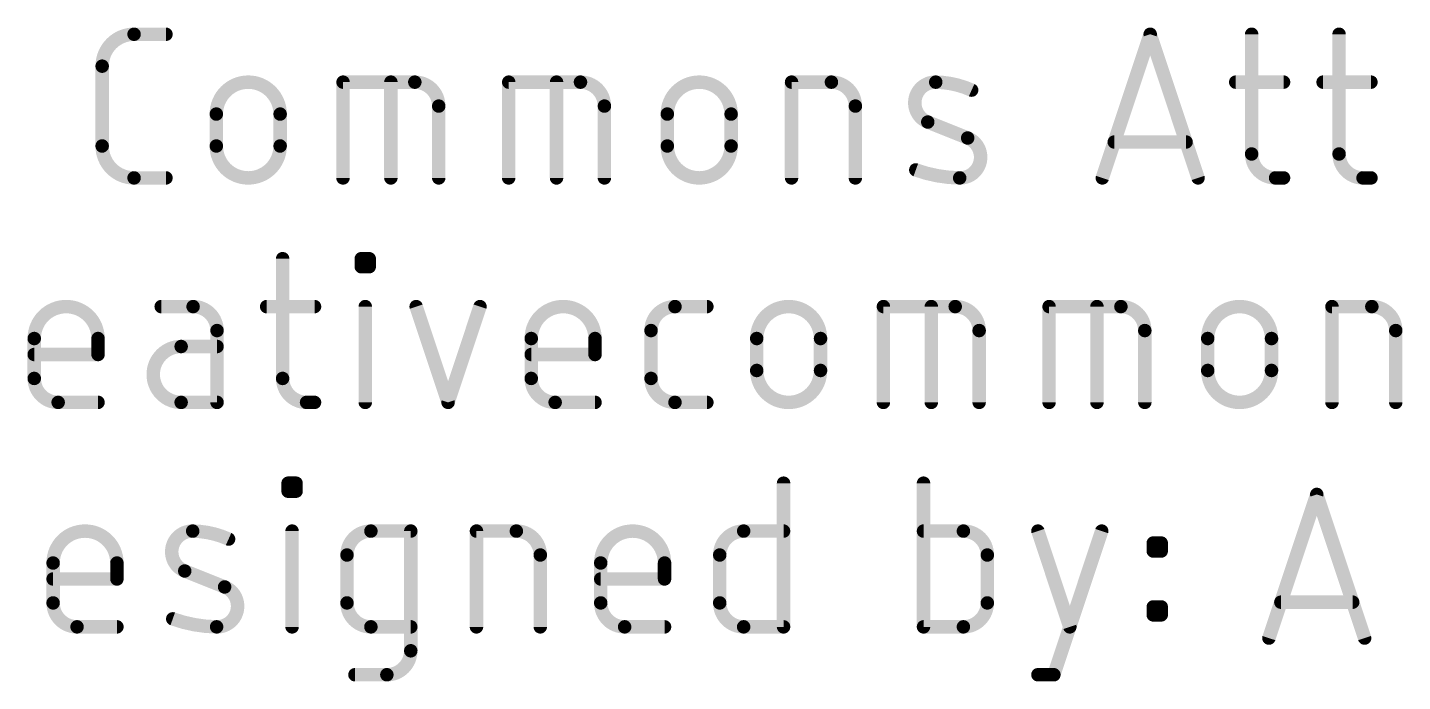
# Model space of a CAD drawing. Extents: x -33 to 53.6, y -19.6 to 58.5.
# Drawn here: x 0.12 to 15.69, y -19.59 to -12.19 of the extents above; entities that cross this region are included whole.
import ezdxf

# ---------------------------------------------------------------- set-up
doc = ezdxf.new("R2010")
doc.units = 0
doc.layers.add('51', color=53, linetype='CONTINUOUS')

msp = doc.modelspace()

# ---------------------------------------------------------------- linework, layer by layer
at = {"layer": '51'}
for points, const_width in [([(1.3241, -12.2682, 0.4142), (0.9628, -12.6294)], 0.1524), ([(1.3241, -12.2301, 1), (1.3241, -12.3063)], 0.0762), ([(1.3241, -12.3063, 1), (1.3241, -12.2301)], 0.0762), ([(1.6853, -12.3063, 1), (1.6853, -12.2301)], 0.0762), ([(12.8653, -12.2562, 1), (12.793, -12.2802)], 0.0762), ([(12.8653, -12.2802, 1), (12.793, -12.2562)], 0.0762), ([(14.0158, -12.2682, 1), (13.9396, -12.2682)], 0.0762), ([(15.0058, -12.2682, 1), (14.9296, -12.2682)], 0.0762), ([(1.0009, -12.6294, 1), (0.9247, -12.6294)], 0.0762), ([(0.9247, -12.6294, 1), (1.0009, -12.6294)], 0.0762), ([(2.978, -13.1713, 1), (2.2555, -13.1713)], 0.1524), ([(3.7282, -12.8101, 1), (3.652, -12.8101)], 0.0762), ([(3.6901, -12.772, 1), (3.6901, -12.8482)], 0.0762), ([(4.27, -12.8101, 1), (4.1938, -12.8101)], 0.0762), ([(4.7738, -13.081, 0.4142), (4.5029, -12.8101)], 0.1524), ([(4.5029, -12.772, 1), (4.5029, -12.8482)], 0.0762), ([(4.5029, -12.8482, 1), (4.5029, -12.772)], 0.0762), ([(5.6039, -12.8101, 1), (5.5277, -12.8101)], 0.0762), ([(5.5658, -12.772, 1), (5.5658, -12.8482)], 0.0762), ([(6.1458, -12.8101, 1), (6.0696, -12.8101)], 0.0762), ([(6.6496, -13.081, 0.4142), (6.3786, -12.8101)], 0.1524), ([(6.3786, -12.772, 1), (6.3786, -12.8482)], 0.0762), ([(6.3786, -12.8482, 1), (6.3786, -12.772)], 0.0762), ([(8.0842, -13.1713, 1), (7.3617, -13.1713)], 0.1524), ([(8.8066, -12.8101, 1), (8.7304, -12.8101)], 0.0762), ([(8.7685, -12.772, 1), (8.7685, -12.8482)], 0.0762), ([(9.491, -13.081, 0.4142), (9.22, -12.8101)], 0.1524), ([(9.22, -12.772, 1), (9.22, -12.8482)], 0.0762), ([(9.22, -12.8482, 1), (9.22, -12.772)], 0.0762), ([(10.4011, -12.8101, 0.8318), (10.3108, -13.2616)], 0.1524), ([(10.4016, -12.772, 1), (10.4005, -12.8482)], 0.0762), ([(10.8075, -12.9004, 0.1026), (10.4011, -12.8101)], 0.1524), ([(10.4005, -12.8482, 1), (10.4016, -12.772)], 0.0762), ([(13.7971, -12.772, 1), (13.7971, -12.8482)], 0.0762), ([(14.3389, -12.8482, 1), (14.3389, -12.772)], 0.0762), ([(14.787, -12.772, 1), (14.787, -12.8482)], 0.0762), ([(15.3289, -12.8482, 1), (15.3289, -12.772)], 0.0762), ([(10.7918, -12.9351, 1), (10.8231, -12.8656)], 0.0762), ([(4.8119, -13.081, 1), (4.7357, -13.081)], 0.0762), ([(4.7357, -13.081, 1), (4.8119, -13.081)], 0.0762), ([(6.6877, -13.081, 1), (6.6115, -13.081)], 0.0762), ([(6.6115, -13.081, 1), (6.6877, -13.081)], 0.0762), ([(9.5291, -13.081, 1), (9.4529, -13.081)], 0.0762), ([(9.4529, -13.081, 1), (9.5291, -13.081)], 0.0762), ([(2.2936, -13.1713, 1), (2.2174, -13.1713)], 0.0762), ([(2.2174, -13.1713, 1), (2.2936, -13.1713)], 0.0762), ([(3.0161, -13.1713, 1), (2.9399, -13.1713)], 0.0762), ([(2.9399, -13.1713, 1), (3.0161, -13.1713)], 0.0762), ([(7.3998, -13.1713, 1), (7.3236, -13.1713)], 0.0762), ([(7.3236, -13.1713, 1), (7.3998, -13.1713)], 0.0762), ([(8.1223, -13.1713, 1), (8.0461, -13.1713)], 0.0762), ([(8.0461, -13.1713, 1), (8.1223, -13.1713)], 0.0762), ([(10.3249, -13.2263, 1), (10.2966, -13.297)], 0.0762), ([(10.2966, -13.297, 1), (10.3249, -13.2262)], 0.0762), ([(10.672, -13.8938, 0.8318), (10.7623, -13.4422)], 0.1524), ([(10.7765, -13.4069, 1), (10.7482, -13.4776)], 0.0762), ([(10.7482, -13.4776, 1), (10.7765, -13.4069)], 0.0762), ([(0.9628, -13.5326, 0.4142), (1.3241, -13.8938)], 0.1524), ([(1.0009, -13.5326, 1), (0.9247, -13.5326)], 0.0762), ([(0.9247, -13.5326, 1), (1.0009, -13.5326)], 0.0762), ([(2.2555, -13.5326, 1), (2.978, -13.5326)], 0.1524), ([(2.2936, -13.5326, 1), (2.2174, -13.5326)], 0.0762), ([(2.2174, -13.5326, 1), (2.2936, -13.5326)], 0.0762), ([(3.0161, -13.5326, 1), (2.9399, -13.5326)], 0.0762), ([(2.9399, -13.5326, 1), (3.0161, -13.5326)], 0.0762), ([(7.3617, -13.5326, 1), (8.0842, -13.5326)], 0.1524), ([(7.3998, -13.5326, 1), (7.3236, -13.5326)], 0.0762), ([(7.3236, -13.5326, 1), (7.3998, -13.5326)], 0.0762), ([(8.1223, -13.5326, 1), (8.0461, -13.5326)], 0.0762), ([(8.0461, -13.5326, 1), (8.1223, -13.5326)], 0.0762), ([(12.4227, -13.4493, 1), (12.4227, -13.5255)], 0.0762), ([(13.2355, -13.5255, 1), (13.2355, -13.4493)], 0.0762), ([(13.9777, -13.6229, 0.4142), (14.2486, -13.8938)], 0.1524), ([(14.0158, -13.6229, 1), (13.9396, -13.6229)], 0.0762), ([(13.9396, -13.6229, 1), (14.0158, -13.6229)], 0.0762), ([(14.9677, -13.6229, 0.4142), (15.2386, -13.8938)], 0.1524), ([(15.0058, -13.6229, 1), (14.9296, -13.6229)], 0.0762), ([(14.9296, -13.6229, 1), (15.0058, -13.6229)], 0.0762), ([(1.3241, -13.8557, 1), (1.3241, -13.9319)], 0.0762), ([(1.3241, -13.9319, 1), (1.3241, -13.8557)], 0.0762), ([(1.6853, -13.9319, 1), (1.6853, -13.8557)], 0.0762), ([(10.1882, -13.7676, 1), (10.1624, -13.8393)], 0.0762), ([(10.1753, -13.8035, 0.083), (10.672, -13.8938)], 0.1524), ([(10.6725, -13.8557, 1), (10.6715, -13.9319)], 0.0762), ([(10.6715, -13.9319, 1), (10.6725, -13.8557)], 0.0762), ([(12.2511, -13.8818, 1), (12.3234, -13.9058)], 0.0762), ([(13.3348, -13.9058, 1), (13.4071, -13.8818)], 0.0762), ([(14.2486, -13.8557, 1), (14.2486, -13.9319)], 0.0762), ([(14.2486, -13.9319, 1), (14.2486, -13.8557)], 0.0762), ([(14.3389, -13.9319, 1), (14.3389, -13.8557)], 0.0762), ([(15.2386, -13.8557, 1), (15.2386, -13.9319)], 0.0762), ([(15.2386, -13.9319, 1), (15.2386, -13.8557)], 0.0762), ([(15.3289, -13.9319, 1), (15.3289, -13.8557)], 0.0762), ([(3.652, -13.8938, 1), (3.7282, -13.8938)], 0.0762), ([(4.1938, -13.8938, 1), (4.27, -13.8938)], 0.0762), ([(4.7357, -13.8938, 1), (4.8119, -13.8938)], 0.0762), ([(5.5277, -13.8938, 1), (5.6039, -13.8938)], 0.0762), ([(6.0696, -13.8938, 1), (6.1458, -13.8938)], 0.0762), ([(6.6115, -13.8938, 1), (6.6877, -13.8938)], 0.0762), ([(8.7304, -13.8938, 1), (8.8066, -13.8938)], 0.0762), ([(9.4529, -13.8938, 1), (9.5291, -13.8938)], 0.0762), ([(3.0443, -14.8082, 1), (2.9681, -14.8082)], 0.0762), ([(3.9347, -14.8082, 1), (3.8585, -14.8082)], 0.0762), ([(3.8966, -14.7701, 1), (3.8966, -14.8463)], 0.0762), ([(4.025, -14.8082, 1), (3.9488, -14.8082)], 0.0762), ([(3.9869, -14.8463, 1), (3.9869, -14.7701)], 0.0762), ([(3.8966, -14.8604, 1), (3.8966, -14.9366)], 0.0762), ([(3.8585, -14.8985, 1), (3.9347, -14.8985)], 0.0762), ([(3.9488, -14.8985, 1), (4.025, -14.8985)], 0.0762), ([(3.9869, -14.9366, 1), (3.9869, -14.8604)], 0.0762), ([(0.9163, -15.7113, 1), (0.1938, -15.7113)], 0.1524), ([(1.6315, -15.312, 1), (1.6315, -15.3882)], 0.0762), ([(2.2637, -15.621, 0.4142), (1.9927, -15.3501)], 0.1524), ([(1.9927, -15.312, 1), (1.9927, -15.3882)], 0.0762), ([(1.9927, -15.3882, 1), (1.9927, -15.312)], 0.0762), ([(2.8256, -15.312, 1), (2.8256, -15.3882)], 0.0762), ([(3.3674, -15.3882, 1), (3.3674, -15.312)], 0.0762), ([(3.9799, -15.3501, 1), (3.9037, -15.3501)], 0.0762), ([(4.5546, -15.338, 1), (4.4823, -15.3621)], 0.0762), ([(5.277, -15.3621, 1), (5.2048, -15.338)], 0.0762), ([(6.5435, -15.7113, 1), (5.821, -15.7113)], 0.1524), ([(7.4484, -15.3501, 0.4142), (7.1775, -15.621)], 0.1524), ([(7.4484, -15.312, 1), (7.4484, -15.3882)], 0.0762), ([(7.4484, -15.3882, 1), (7.4484, -15.312)], 0.0762), ([(7.8097, -15.3882, 1), (7.8097, -15.312)], 0.0762), ([(9.0966, -15.7113, 1), (8.3741, -15.7113)], 0.1524), ([(9.8468, -15.3501, 1), (9.7706, -15.3501)], 0.0762), ([(9.8087, -15.312, 1), (9.8087, -15.3882)], 0.0762), ([(10.3887, -15.3501, 1), (10.3125, -15.3501)], 0.0762), ([(10.8925, -15.621, 0.4142), (10.6215, -15.3501)], 0.1524), ([(10.6215, -15.312, 1), (10.6215, -15.3882)], 0.0762), ([(10.6215, -15.3882, 1), (10.6215, -15.312)], 0.0762), ([(11.7226, -15.3501, 1), (11.6464, -15.3501)], 0.0762), ([(11.6845, -15.312, 1), (11.6845, -15.3882)], 0.0762), ([(12.2644, -15.3501, 1), (12.1882, -15.3501)], 0.0762), ([(12.7682, -15.621, 0.4142), (12.4973, -15.3501)], 0.1524), ([(12.4973, -15.312, 1), (12.4973, -15.3882)], 0.0762), ([(12.4973, -15.3882, 1), (12.4973, -15.312)], 0.0762), ([(14.2028, -15.7113, 1), (13.4803, -15.7113)], 0.1524), ([(14.9252, -15.3501, 1), (14.849, -15.3501)], 0.0762), ([(14.8871, -15.312, 1), (14.8871, -15.3882)], 0.0762), ([(15.6096, -15.621, 0.4142), (15.3387, -15.3501)], 0.1524), ([(15.3387, -15.312, 1), (15.3387, -15.3882)], 0.0762), ([(15.3387, -15.3882, 1), (15.3387, -15.312)], 0.0762), ([(2.3018, -15.621, 1), (2.2256, -15.621)], 0.0762), ([(7.2156, -15.621, 1), (7.1394, -15.621)], 0.0762), ([(10.9306, -15.621, 1), (10.8544, -15.621)], 0.0762), ([(12.8063, -15.621, 1), (12.7301, -15.621)], 0.0762), ([(15.6477, -15.621, 1), (15.5715, -15.621)], 0.0762), ([(0.2319, -15.7113, 1), (0.1557, -15.7113)], 0.0762), ([(0.1557, -15.7113, 1), (0.2319, -15.7113)], 0.0762), ([(0.9544, -15.7113, 1), (0.8782, -15.7113)], 0.0762), ([(0.8782, -15.7113, 1), (0.9544, -15.7113)], 0.0762), ([(2.2256, -15.621, 1), (2.3018, -15.621)], 0.0762), ([(5.8591, -15.7113, 1), (5.7829, -15.7113)], 0.0762), ([(5.7829, -15.7113, 1), (5.8591, -15.7113)], 0.0762), ([(6.5816, -15.7113, 1), (6.5054, -15.7113)], 0.0762), ([(6.5054, -15.7113, 1), (6.5816, -15.7113)], 0.0762), ([(7.1394, -15.621, 1), (7.2156, -15.621)], 0.0762), ([(8.4122, -15.7113, 1), (8.336, -15.7113)], 0.0762), ([(8.336, -15.7113, 1), (8.4122, -15.7113)], 0.0762), ([(9.1347, -15.7113, 1), (9.0585, -15.7113)], 0.0762), ([(9.0585, -15.7113, 1), (9.1347, -15.7113)], 0.0762), ([(10.8544, -15.621, 1), (10.9306, -15.621)], 0.0762), ([(12.7301, -15.621, 1), (12.8063, -15.621)], 0.0762), ([(13.5184, -15.7113, 1), (13.4422, -15.7113)], 0.0762), ([(13.4422, -15.7113, 1), (13.5184, -15.7113)], 0.0762), ([(14.2409, -15.7113, 1), (14.1647, -15.7113)], 0.0762), ([(14.1647, -15.7113, 1), (14.2409, -15.7113)], 0.0762), ([(15.5715, -15.621, 1), (15.6477, -15.621)], 0.0762), ([(0.1938, -15.8538, 1), (0.1938, -15.93)], 0.0762), ([(0.8782, -15.8919, 1), (0.9544, -15.8919)], 0.0762), ([(0.9163, -15.93, 1), (0.9163, -15.8538)], 0.0762), ([(1.8573, -15.8016, 1), (1.8573, -16.4338)], 0.1524), ([(1.8573, -15.7635, 1), (1.8573, -15.8397)], 0.0762), ([(1.8573, -15.8397, 1), (1.8573, -15.7635)], 0.0762), ([(2.2637, -15.8397, 1), (2.2637, -15.7635)], 0.0762), ([(5.821, -15.8538, 1), (5.821, -15.93)], 0.0762), ([(6.5054, -15.8919, 1), (6.5816, -15.8919)], 0.0762), ([(6.5435, -15.93, 1), (6.5435, -15.8538)], 0.0762), ([(8.3741, -16.0726, 1), (9.0966, -16.0726)], 0.1524), ([(8.4122, -16.0726, 1), (8.336, -16.0726)], 0.0762), ([(8.336, -16.0726, 1), (8.4122, -16.0726)], 0.0762), ([(9.1347, -16.0726, 1), (9.0585, -16.0726)], 0.0762), ([(9.0585, -16.0726, 1), (9.1347, -16.0726)], 0.0762), ([(13.4803, -16.0726, 1), (14.2028, -16.0726)], 0.1524), ([(13.5184, -16.0726, 1), (13.4422, -16.0726)], 0.0762), ([(13.4422, -16.0726, 1), (13.5184, -16.0726)], 0.0762), ([(14.2409, -16.0726, 1), (14.1647, -16.0726)], 0.0762), ([(14.1647, -16.0726, 1), (14.2409, -16.0726)], 0.0762), ([(0.1938, -16.1629, 0.4142), (0.4647, -16.4338)], 0.1524), ([(0.2319, -16.1629, 1), (0.1557, -16.1629)], 0.0762), ([(0.1557, -16.1629, 1), (0.2319, -16.1629)], 0.0762), ([(3.0062, -16.1629, 0.4142), (3.2771, -16.4338)], 0.1524), ([(3.0443, -16.1629, 1), (2.9681, -16.1629)], 0.0762), ([(2.9681, -16.1629, 1), (3.0443, -16.1629)], 0.0762), ([(5.821, -16.1629, 0.4142), (6.0919, -16.4338)], 0.1524), ([(5.8591, -16.1629, 1), (5.7829, -16.1629)], 0.0762), ([(5.7829, -16.1629, 1), (5.8591, -16.1629)], 0.0762), ([(7.1775, -16.1629, 0.4142), (7.4484, -16.4338)], 0.1524), ([(7.2156, -16.1629, 1), (7.1394, -16.1629)], 0.0762), ([(7.1394, -16.1629, 1), (7.2156, -16.1629)], 0.0762), ([(0.4647, -16.3957, 1), (0.4647, -16.4719)], 0.0762), ([(0.4647, -16.4719, 1), (0.4647, -16.3957)], 0.0762), ([(0.9163, -16.4719, 1), (0.9163, -16.3957)], 0.0762), ([(1.8573, -16.3957, 1), (1.8573, -16.4719)], 0.0762), ([(1.8573, -16.4719, 1), (1.8573, -16.3957)], 0.0762), ([(2.2256, -16.4338, 1), (2.3018, -16.4338)], 0.0762), ([(2.2637, -16.4719, 1), (2.2637, -16.3957)], 0.0762), ([(3.2771, -16.3957, 1), (3.2771, -16.4719)], 0.0762), ([(3.2771, -16.4719, 1), (3.2771, -16.3957)], 0.0762), ([(3.3674, -16.4719, 1), (3.3674, -16.3957)], 0.0762), ([(3.9037, -16.4338, 1), (3.9799, -16.4338)], 0.0762), ([(4.8435, -16.4218, 1), (4.9158, -16.4458)], 0.0762), ([(4.8435, -16.4458, 1), (4.9158, -16.4218)], 0.0762), ([(6.0919, -16.3957, 1), (6.0919, -16.4719)], 0.0762), ([(6.0919, -16.4719, 1), (6.0919, -16.3957)], 0.0762), ([(6.5435, -16.4719, 1), (6.5435, -16.3957)], 0.0762), ([(7.4484, -16.3957, 1), (7.4484, -16.4719)], 0.0762), ([(7.4484, -16.4719, 1), (7.4484, -16.3957)], 0.0762), ([(7.8097, -16.4719, 1), (7.8097, -16.3957)], 0.0762), ([(9.7706, -16.4338, 1), (9.8468, -16.4338)], 0.0762), ([(10.3125, -16.4338, 1), (10.3887, -16.4338)], 0.0762), ([(10.8544, -16.4338, 1), (10.9306, -16.4338)], 0.0762), ([(11.6464, -16.4338, 1), (11.7226, -16.4338)], 0.0762), ([(12.1882, -16.4338, 1), (12.2644, -16.4338)], 0.0762), ([(12.7301, -16.4338, 1), (12.8063, -16.4338)], 0.0762), ([(14.849, -16.4338, 1), (14.9252, -16.4338)], 0.0762), ([(15.5715, -16.4338, 1), (15.6477, -16.4338)], 0.0762), ([(3.1064, -17.3482, 1), (3.0302, -17.3482)], 0.0762), ([(3.0683, -17.3101, 1), (3.0683, -17.3863)], 0.0762), ([(3.1967, -17.3482, 1), (3.1205, -17.3482)], 0.0762), ([(3.1586, -17.3863, 1), (3.1586, -17.3101)], 0.0762), ([(8.7159, -17.3482, 1), (8.6397, -17.3482)], 0.0762), ([(10.3006, -17.3482, 1), (10.2244, -17.3482)], 0.0762), ([(3.0683, -17.4004, 1), (3.0683, -17.4766)], 0.0762), ([(3.0302, -17.4385, 1), (3.1064, -17.4385)], 0.0762), ([(3.1205, -17.4385, 1), (3.1967, -17.4385)], 0.0762), ([(3.1586, -17.4766, 1), (3.1586, -17.4004)], 0.0762), ([(14.7512, -17.4632, 1), (14.6789, -17.4872)], 0.0762), ([(14.7512, -17.4872, 1), (14.6789, -17.4632)], 0.0762), ([(1.13, -18.2513, 1), (0.4075, -18.2513)], 0.1524), ([(1.988, -17.8901, 0.8318), (1.8977, -18.3416)], 0.1524), ([(2.3944, -17.9804, 0.1026), (1.988, -17.8901)], 0.1524), ([(1.9886, -17.852, 1), (1.9875, -17.9282)], 0.0762), ([(1.9875, -17.9282, 1), (1.9886, -17.852)], 0.0762), ([(3.1516, -17.8901, 1), (3.0754, -17.8901)], 0.0762), ([(4.0058, -17.8901, 0.4142), (3.7349, -18.161)], 0.1524), ([(4.0058, -17.852, 1), (4.0058, -17.9282)], 0.0762), ([(4.0058, -17.9282, 1), (4.0058, -17.852)], 0.0762), ([(4.4954, -17.8901, 1), (4.4192, -17.8901)], 0.0762), ([(4.4573, -17.9282, 1), (4.4573, -17.852)], 0.0762), ([(5.2392, -17.8901, 1), (5.163, -17.8901)], 0.0762), ([(5.2011, -17.852, 1), (5.2011, -17.9282)], 0.0762), ([(5.9236, -18.161, 0.4142), (5.6527, -17.8901)], 0.1524), ([(5.6527, -17.852, 1), (5.6527, -17.9282)], 0.0762), ([(5.6527, -17.9282, 1), (5.6527, -17.852)], 0.0762), ([(7.3304, -18.2513, 1), (6.6079, -18.2513)], 0.1524), ([(8.2262, -17.8901, 0.4142), (7.9553, -18.161)], 0.1524), ([(8.2262, -17.852, 1), (8.2262, -17.9282)], 0.0762), ([(8.2262, -17.9282, 1), (8.2262, -17.852)], 0.0762), ([(8.6778, -17.9282, 1), (8.6778, -17.852)], 0.0762), ([(10.2625, -17.852, 1), (10.2625, -17.9282)], 0.0762), ([(10.985, -18.161, 0.4142), (10.7141, -17.8901)], 0.1524), ([(10.7141, -17.852, 1), (10.7141, -17.9282)], 0.0762), ([(10.7141, -17.9282, 1), (10.7141, -17.852)], 0.0762), ([(11.5939, -17.878, 1), (11.5216, -17.9021)], 0.0762), ([(12.3164, -17.9021, 1), (12.2441, -17.878)], 0.0762), ([(2.3788, -18.0151, 1), (2.4101, -17.9456)], 0.0762), ([(12.902, -18.0255, 1), (12.8258, -18.0255)], 0.0762), ([(12.8639, -17.9874, 1), (12.8639, -18.0636)], 0.0762), ([(12.8639, -18.0777, 1), (12.8639, -18.1539)], 0.0762), ([(12.9923, -18.0255, 1), (12.9161, -18.0255)], 0.0762), ([(12.9542, -18.0636, 1), (12.9542, -17.9874)], 0.0762), ([(12.9542, -18.1539, 1), (12.9542, -18.0777)], 0.0762), ([(0.4456, -18.2513, 1), (0.3694, -18.2513)], 0.0762), ([(0.3694, -18.2513, 1), (0.4456, -18.2513)], 0.0762), ([(1.1681, -18.2513, 1), (1.0919, -18.2513)], 0.0762), ([(1.0919, -18.2513, 1), (1.1681, -18.2513)], 0.0762), ([(3.773, -18.161, 1), (3.6968, -18.161)], 0.0762), ([(3.6968, -18.161, 1), (3.773, -18.161)], 0.0762), ([(5.9617, -18.161, 1), (5.8855, -18.161)], 0.0762), ([(5.8855, -18.161, 1), (5.9617, -18.161)], 0.0762), ([(6.646, -18.2513, 1), (6.5698, -18.2513)], 0.0762), ([(6.5698, -18.2513, 1), (6.646, -18.2513)], 0.0762), ([(7.3685, -18.2513, 1), (7.2923, -18.2513)], 0.0762), ([(7.2923, -18.2513, 1), (7.3685, -18.2513)], 0.0762), ([(7.9934, -18.161, 1), (7.9172, -18.161)], 0.0762), ([(7.9172, -18.161, 1), (7.9934, -18.161)], 0.0762), ([(11.0231, -18.161, 1), (10.9469, -18.161)], 0.0762), ([(10.9469, -18.161, 1), (11.0231, -18.161)], 0.0762), ([(12.8258, -18.1158, 1), (12.902, -18.1158)], 0.0762), ([(12.9161, -18.1158, 1), (12.9923, -18.1158)], 0.0762), ([(0.4075, -18.3938, 1), (0.4075, -18.47)], 0.0762), ([(1.13, -18.47, 1), (1.13, -18.3938)], 0.0762), ([(1.9119, -18.3063, 1), (1.8836, -18.377)], 0.0762), ([(1.8836, -18.377, 1), (1.9119, -18.3062)], 0.0762), ([(6.6079, -18.3938, 1), (6.6079, -18.47)], 0.0762), ([(7.3304, -18.47, 1), (7.3304, -18.3938)], 0.0762), ([(1.0919, -18.4319, 1), (1.1681, -18.4319)], 0.0762), ([(2.2589, -18.9738, 0.8318), (2.3493, -18.5222)], 0.1524), ([(2.3634, -18.4869, 1), (2.3351, -18.5576)], 0.0762), ([(2.3351, -18.5576, 1), (2.3634, -18.4869)], 0.0762), ([(7.2923, -18.4319, 1), (7.3685, -18.4319)], 0.0762), ([(0.4075, -18.7029, 0.4142), (0.6785, -18.9738)], 0.1524), ([(0.4456, -18.7029, 1), (0.3694, -18.7029)], 0.0762), ([(0.3694, -18.7029, 1), (0.4456, -18.7029)], 0.0762), ([(3.7349, -18.7029, 0.4142), (4.0058, -18.9738)], 0.1524), ([(3.773, -18.7029, 1), (3.6968, -18.7029)], 0.0762), ([(3.6968, -18.7029, 1), (3.773, -18.7029)], 0.0762), ([(6.6079, -18.7029, 0.4142), (6.8788, -18.9738)], 0.1524), ([(6.646, -18.7029, 1), (6.5698, -18.7029)], 0.0762), ([(6.5698, -18.7029, 1), (6.646, -18.7029)], 0.0762), ([(7.9553, -18.7029, 0.4142), (8.2262, -18.9738)], 0.1524), ([(7.9934, -18.7029, 1), (7.9172, -18.7029)], 0.0762), ([(7.9172, -18.7029, 1), (7.9934, -18.7029)], 0.0762), ([(10.7141, -18.9738, 0.4142), (10.985, -18.7029)], 0.1524), ([(11.0231, -18.7029, 1), (10.9469, -18.7029)], 0.0762), ([(10.9469, -18.7029, 1), (11.0231, -18.7029)], 0.0762), ([(12.902, -18.748, 1), (12.8258, -18.748)], 0.0762), ([(12.8639, -18.7099, 1), (12.8639, -18.7861)], 0.0762), ([(12.9923, -18.748, 1), (12.9161, -18.748)], 0.0762), ([(12.9542, -18.7861, 1), (12.9542, -18.7099)], 0.0762), ([(14.3087, -18.6563, 1), (14.3087, -18.7325)], 0.0762), ([(15.1215, -18.7325, 1), (15.1215, -18.6563)], 0.0762), ([(1.7751, -18.8476, 1), (1.7493, -18.9193)], 0.0762), ([(1.7622, -18.8835, 0.083), (2.2589, -18.9738)], 0.1524), ([(12.8639, -18.8002, 1), (12.8639, -18.8764)], 0.0762), ([(12.8258, -18.8383, 1), (12.902, -18.8383)], 0.0762), ([(12.9161, -18.8383, 1), (12.9923, -18.8383)], 0.0762), ([(12.9542, -18.8764, 1), (12.9542, -18.8002)], 0.0762), ([(0.6785, -18.9357, 1), (0.6785, -19.0119)], 0.0762), ([(0.6785, -19.0119, 1), (0.6785, -18.9357)], 0.0762), ([(1.13, -19.0119, 1), (1.13, -18.9357)], 0.0762), ([(2.2595, -18.9357, 1), (2.2584, -19.0119)], 0.0762), ([(2.2584, -19.0119, 1), (2.2595, -18.9357)], 0.0762), ([(3.0754, -18.9738, 1), (3.1516, -18.9738)], 0.0762), ([(4.0058, -18.9357, 1), (4.0058, -19.0119)], 0.0762), ([(4.0058, -19.0119, 1), (4.0058, -18.9357)], 0.0762), ([(4.4573, -19.0119, 1), (4.4573, -18.9357)], 0.0762), ([(5.163, -18.9738, 1), (5.2392, -18.9738)], 0.0762), ([(5.8855, -18.9738, 1), (5.9617, -18.9738)], 0.0762), ([(6.8788, -18.9357, 1), (6.8788, -19.0119)], 0.0762), ([(6.8788, -19.0119, 1), (6.8788, -18.9357)], 0.0762), ([(7.3304, -19.0119, 1), (7.3304, -18.9357)], 0.0762), ([(8.2262, -18.9357, 1), (8.2262, -19.0119)], 0.0762), ([(8.2262, -19.0119, 1), (8.2262, -18.9357)], 0.0762), ([(8.6397, -18.9738, 1), (8.7159, -18.9738)], 0.0762), ([(8.6778, -19.0119, 1), (8.6778, -18.9357)], 0.0762), ([(10.2625, -18.9357, 1), (10.2625, -19.0119)], 0.0762), ([(10.2244, -18.9738, 1), (10.3006, -18.9738)], 0.0762), ([(10.7141, -18.9357, 1), (10.7141, -19.0119)], 0.0762), ([(10.7141, -19.0119, 1), (10.7141, -18.9357)], 0.0762), ([(11.8829, -18.9858, 1), (11.9552, -18.9618)], 0.0762), ([(14.1371, -19.0888, 1), (14.2093, -19.1128)], 0.0762), ([(15.2208, -19.1128, 1), (15.2931, -19.0888)], 0.0762), ([(4.1864, -19.5157, 0.4142), (4.4573, -19.2447)], 0.1524), ([(4.4954, -19.2447, 1), (4.4192, -19.2447)], 0.0762), ([(4.4192, -19.2447, 1), (4.4954, -19.2447)], 0.0762), ([(3.8252, -19.4776, 1), (3.8252, -19.5538)], 0.0762), ([(4.1864, -19.4776, 1), (4.1864, -19.5538)], 0.0762), ([(4.1864, -19.5538, 1), (4.1864, -19.4776)], 0.0762), ([(11.5578, -19.4776, 1), (11.5578, -19.5538)], 0.0762), ([(11.7384, -19.5538, 1), (11.7384, -19.4776)], 0.0762), ([(11.7023, -19.5036, 1), (11.7746, -19.5277)], 0.0762)]:
    msp.add_lwpolyline(points, format="xyb", dxfattribs=dict(at, const_width=const_width))
at = {"layer": '51', "const_width": 0.1524}
for points in [[(1.3241, -12.2682), (1.6853, -12.2682)], [(12.2873, -13.8938), (12.8291, -12.2682)], [(12.8291, -12.2682), (13.371, -13.8938)], [(13.9777, -12.2682), (13.9777, -13.6229)], [(14.9677, -12.2682), (14.9677, -13.6229)], [(0.9628, -13.5326), (0.9628, -12.6294)], [(3.6901, -13.8938), (3.6901, -12.8101)], [(3.6901, -12.8101), (4.5029, -12.8101)], [(4.2319, -13.8938), (4.2319, -12.8101)], [(5.5658, -13.8938), (5.5658, -12.8101)], [(5.5658, -12.8101), (6.3786, -12.8101)], [(6.1077, -13.8938), (6.1077, -12.8101)], [(8.7685, -13.8938), (8.7685, -12.8101)], [(8.7685, -12.8101), (9.22, -12.8101)], [(13.7971, -12.8101), (14.3389, -12.8101)], [(14.787, -12.8101), (15.3289, -12.8101)], [(4.7738, -13.081), (4.7738, -13.8938)], [(6.6496, -13.081), (6.6496, -13.8938)], [(9.491, -13.081), (9.491, -13.8938)], [(2.2555, -13.5326), (2.2555, -13.1713)], [(2.978, -13.1713), (2.978, -13.5326)], [(7.3617, -13.5326), (7.3617, -13.1713)], [(8.0842, -13.1713), (8.0842, -13.5326)], [(10.7623, -13.4422), (10.3108, -13.2616)], [(13.2355, -13.4874), (12.4227, -13.4874)], [(1.6853, -13.8938), (1.3241, -13.8938)], [(14.2486, -13.8938), (14.3389, -13.8938)], [(15.2386, -13.8938), (15.3289, -13.8938)], [(3.0062, -14.8082), (3.0062, -16.1629)], [(3.8966, -14.8985), (3.8966, -14.8082)], [(3.8966, -14.8082), (3.9869, -14.8082)], [(3.9869, -14.8082), (3.9869, -14.8985)], [(3.9869, -14.8985), (3.8966, -14.8985)], [(1.9927, -15.3501), (1.6315, -15.3501)], [(2.8256, -15.3501), (3.3674, -15.3501)], [(3.9418, -16.4338), (3.9418, -15.3501)], [(4.5184, -15.3501), (4.8797, -16.4338)], [(4.8797, -16.4338), (5.2409, -15.3501)], [(7.4484, -15.3501), (7.8097, -15.3501)], [(9.8087, -16.4338), (9.8087, -15.3501)], [(9.8087, -15.3501), (10.6215, -15.3501)], [(10.3506, -16.4338), (10.3506, -15.3501)], [(11.6845, -16.4338), (11.6845, -15.3501)], [(11.6845, -15.3501), (12.4973, -15.3501)], [(12.2263, -16.4338), (12.2263, -15.3501)], [(14.8871, -16.4338), (14.8871, -15.3501)], [(14.8871, -15.3501), (15.3387, -15.3501)], [(2.2637, -16.4338), (2.2637, -15.621)], [(7.1775, -16.1629), (7.1775, -15.621)], [(10.8925, -15.621), (10.8925, -16.4338)], [(12.7682, -15.621), (12.7682, -16.4338)], [(15.6096, -15.621), (15.6096, -16.4338)], [(0.1938, -16.1629), (0.1938, -15.7113)], [(0.9163, -15.7113), (0.9163, -15.8919)], [(5.821, -16.1629), (5.821, -15.7113)], [(6.5435, -15.7113), (6.5435, -15.8919)], [(8.3741, -16.0726), (8.3741, -15.7113)], [(9.0966, -15.7113), (9.0966, -16.0726)], [(13.4803, -16.0726), (13.4803, -15.7113)], [(14.2028, -15.7113), (14.2028, -16.0726)], [(0.9163, -15.8919), (0.1938, -15.8919)], [(2.2637, -15.8016), (1.8573, -15.8016)], [(6.5435, -15.8919), (5.821, -15.8919)], [(0.9163, -16.4338), (0.4647, -16.4338)], [(1.8573, -16.4338), (2.2637, -16.4338)], [(3.2771, -16.4338), (3.3674, -16.4338)], [(6.5435, -16.4338), (6.0919, -16.4338)], [(7.8097, -16.4338), (7.4484, -16.4338)], [(3.0683, -17.4385), (3.0683, -17.3482)], [(3.0683, -17.3482), (3.1586, -17.3482)], [(3.1586, -17.3482), (3.1586, -17.4385)], [(8.6778, -17.3482), (8.6778, -18.9738)], [(10.2625, -17.3482), (10.2625, -18.9738)], [(3.1586, -17.4385), (3.0683, -17.4385)], [(14.1732, -19.1008), (14.7151, -17.4752)], [(14.7151, -17.4752), (15.2569, -19.1008)], [(3.1135, -18.9738), (3.1135, -17.8901)], [(4.0058, -17.8901), (4.4573, -17.8901)], [(4.4573, -17.8901), (4.4573, -19.2447)], [(5.2011, -18.9738), (5.2011, -17.8901)], [(5.2011, -17.8901), (5.6527, -17.8901)], [(8.2262, -17.8901), (8.6778, -17.8901)], [(10.7141, -17.8901), (10.2625, -17.8901)], [(11.5578, -17.8901), (11.919, -18.9738)], [(11.7384, -19.5157), (12.2803, -17.8901)], [(12.8639, -18.1158), (12.8639, -18.0255)], [(12.8639, -18.0255), (12.9542, -18.0255)], [(12.9542, -18.1158), (12.8639, -18.1158)], [(12.9542, -18.0255), (12.9542, -18.1158)], [(0.4075, -18.7029), (0.4075, -18.2513)], [(1.13, -18.2513), (1.13, -18.4319)], [(3.7349, -18.7029), (3.7349, -18.161)], [(5.9236, -18.161), (5.9236, -18.9738)], [(6.6079, -18.7029), (6.6079, -18.2513)], [(7.3304, -18.2513), (7.3304, -18.4319)], [(7.9553, -18.7029), (7.9553, -18.161)], [(10.985, -18.7029), (10.985, -18.161)], [(1.13, -18.4319), (0.4075, -18.4319)], [(2.3493, -18.5222), (1.8977, -18.3416)], [(7.3304, -18.4319), (6.6079, -18.4319)], [(12.8639, -18.8383), (12.8639, -18.748)], [(12.8639, -18.748), (12.9542, -18.748)], [(12.9542, -18.748), (12.9542, -18.8383)], [(15.1215, -18.6944), (14.3087, -18.6944)], [(12.9542, -18.8383), (12.8639, -18.8383)], [(1.13, -18.9738), (0.6785, -18.9738)], [(4.4573, -18.9738), (4.0058, -18.9738)], [(7.3304, -18.9738), (6.8788, -18.9738)], [(8.6778, -18.9738), (8.2262, -18.9738)], [(10.2625, -18.9738), (10.7141, -18.9738)], [(4.1864, -19.5157), (3.8252, -19.5157)], [(11.5578, -19.5157), (11.7384, -19.5157)]]:
    msp.add_lwpolyline(points, dxfattribs=at)

doc.saveas('drawing.dxf')
